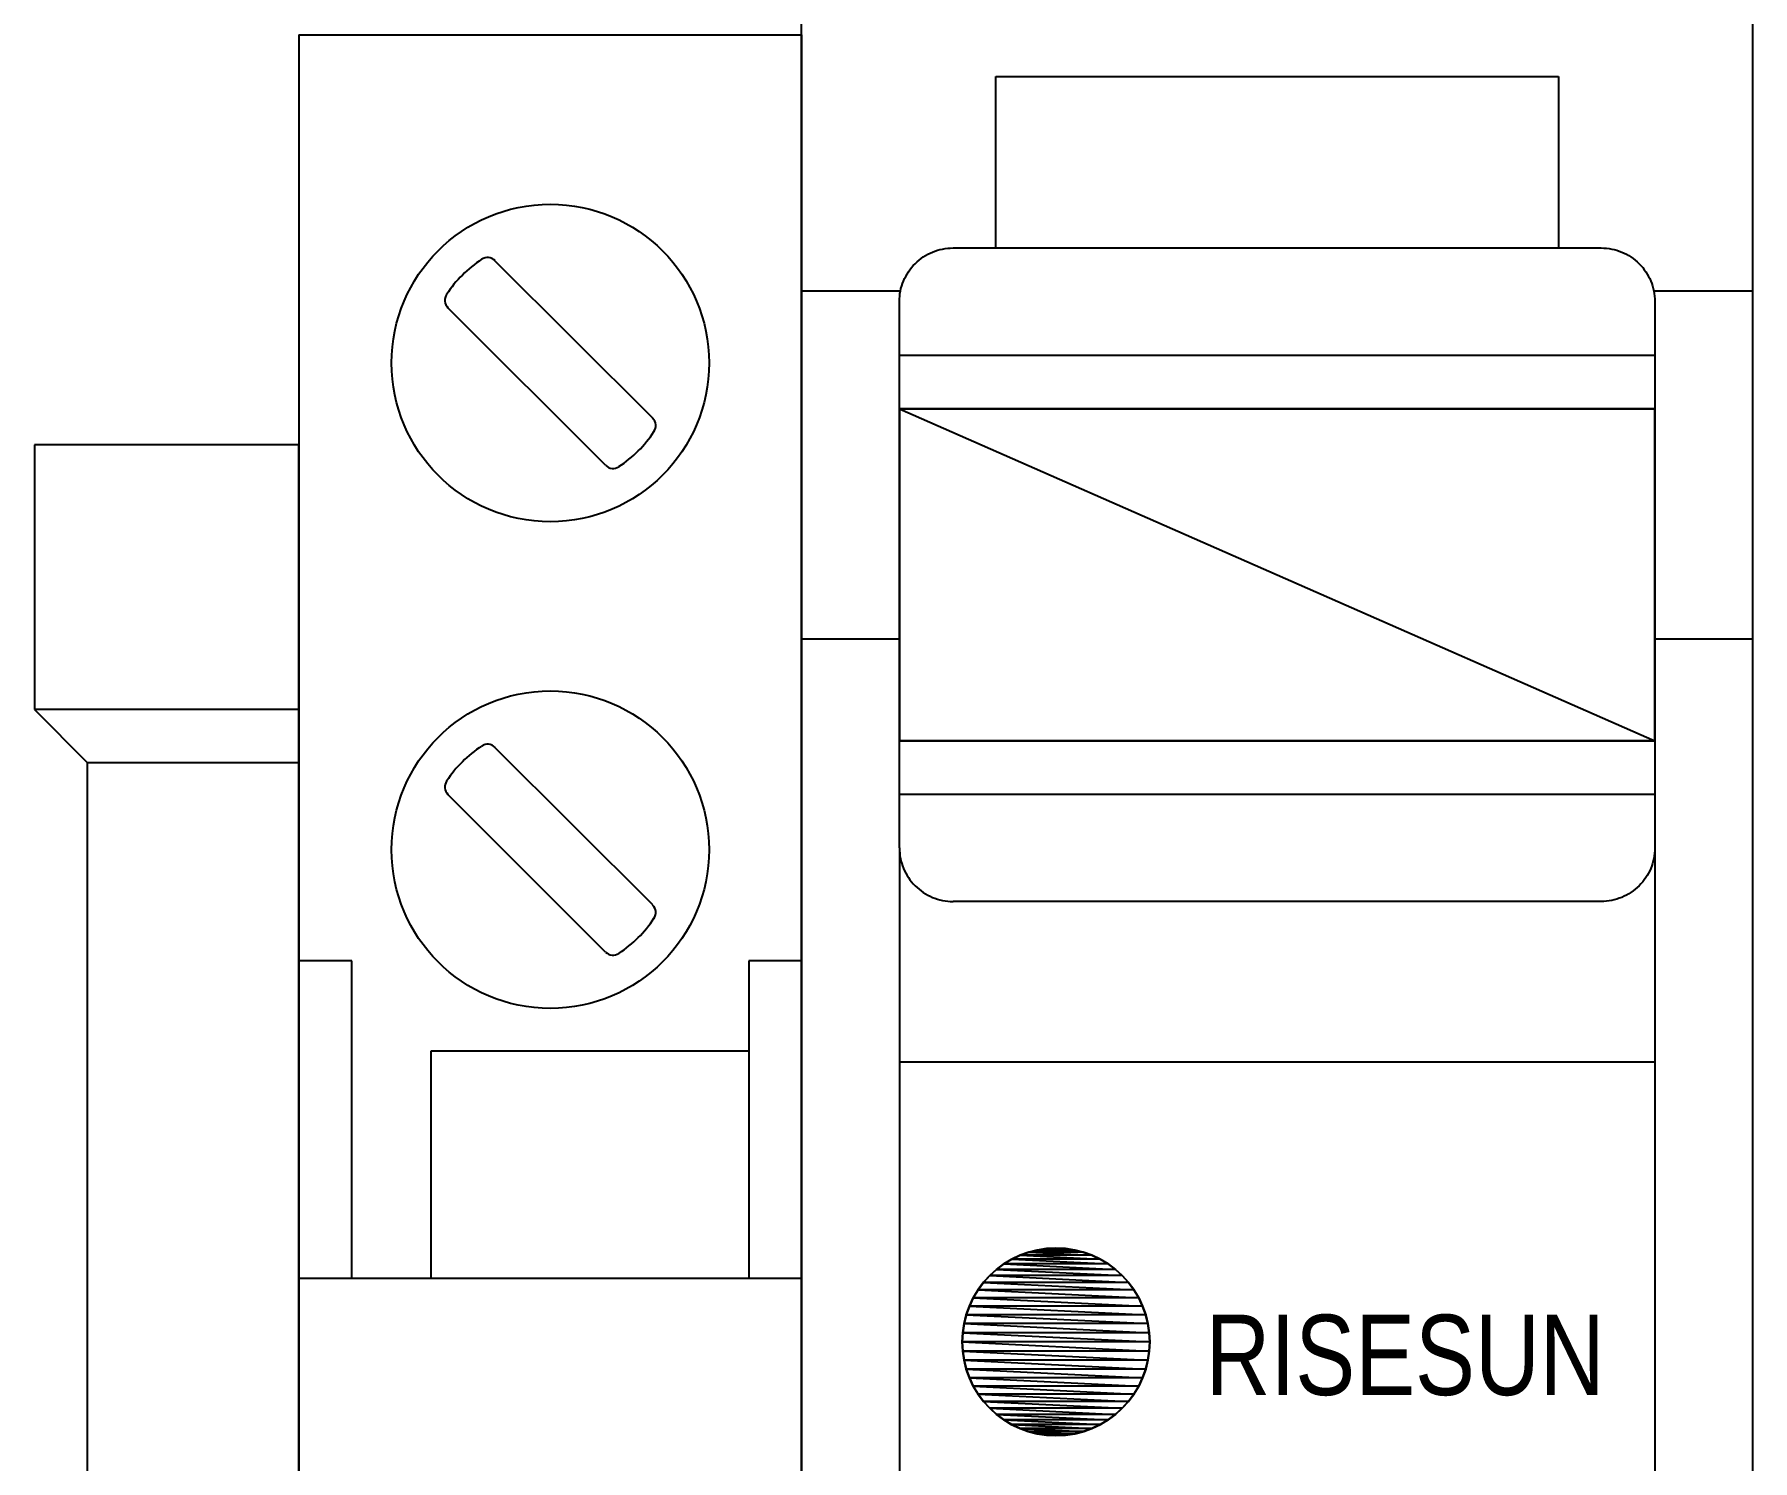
# Model space of a CAD drawing. Header units: millimetres. Extents: x 28713 to 59118, y -54378 to -19615.
# Drawn here: x 38035.09 to 38067.56, y -43670.84 to -43643.88 of the extents above; entities that cross this region are included whole.
import ezdxf

# ---------------------------------------------------------------- set-up
doc = ezdxf.new("R2010")
doc.units = ezdxf.units.MM
doc.header["$LTSCALE"] = 3
doc.linetypes.add('NEW_LINE159', pattern=[0.7, 0.5, -0.2])
doc.layers.add('1', color=3, linetype='Continuous')
doc.layers.add('DUT', color=7, linetype='Continuous')
doc.styles.add('Arial', font='arial.ttf')

msp = doc.modelspace()

# ---------------------------------------------------------------- linework, layer by layer
for p, q in [((38049.592, -43711.097), (38049.592, -43631.616)), ((38067.564, -43631.616), (38067.564, -43711.097)), ((38053.263, -43647.917), (38053.263, -43644.677)), ((38053.263, -43644.677), (38063.894, -43644.677)), ((38063.894, -43644.677), (38063.894, -43647.917)), ((38051.702, -43648.25), (38051.737, -43648.214)), ((38051.737, -43648.214), (38051.773, -43648.179)), ((38051.737, -43648.214), (38051.737, -43648.214)), ((38051.773, -43648.179), (38051.811, -43648.146)), ((38051.811, -43648.146), (38051.85, -43648.116)), ((38051.85, -43648.116), (38051.891, -43648.087)), ((38051.891, -43648.087), (38051.932, -43648.061)), ((38051.932, -43648.061), (38051.976, -43648.036)), ((38051.976, -43648.036), (38052.02, -43648.014)), ((38052.02, -43648.014), (38052.065, -43647.994)), ((38052.065, -43647.994), (38052.111, -43647.976)), ((38052.111, -43647.976), (38052.158, -43647.961)), ((38052.158, -43647.961), (38052.206, -43647.947)), ((38052.206, -43647.947), (38052.254, -43647.937)), ((38052.254, -43647.937), (38052.303, -43647.928)), ((38052.303, -43647.928), (38052.352, -43647.922)), ((38052.352, -43647.922), (38052.402, -43647.918)), ((38052.402, -43647.918), (38052.453, -43647.917)), ((38052.453, -43647.917), (38053.263, -43647.917)), ((38053.263, -43647.917), (38063.894, -43647.917)), ((38063.894, -43647.917), (38064.704, -43647.917)), ((38064.704, -43647.917), (38064.704, -43647.917)), ((38064.704, -43647.917), (38064.754, -43647.918)), ((38064.754, -43647.918), (38064.804, -43647.922)), ((38064.804, -43647.922), (38064.853, -43647.928)), ((38064.853, -43647.928), (38064.902, -43647.937)), ((38064.902, -43647.937), (38064.95, -43647.947)), ((38064.95, -43647.947), (38064.998, -43647.961)), ((38064.998, -43647.961), (38065.045, -43647.976)), ((38065.045, -43647.976), (38065.091, -43647.994)), ((38065.091, -43647.994), (38065.136, -43648.014)), ((38065.136, -43648.014), (38065.18, -43648.036)), ((38065.18, -43648.036), (38065.223, -43648.061)), ((38065.223, -43648.061), (38065.265, -43648.087)), ((38065.265, -43648.087), (38065.306, -43648.116)), ((38065.306, -43648.116), (38065.345, -43648.146)), ((38065.345, -43648.146), (38065.383, -43648.179)), ((38065.383, -43648.179), (38065.42, -43648.214)), ((38065.42, -43648.214), (38065.42, -43648.214)), ((38065.42, -43648.214), (38065.454, -43648.25)), ((38051.499, -43648.588), (38051.517, -43648.542)), ((38051.517, -43648.542), (38051.537, -43648.497)), ((38051.537, -43648.497), (38051.559, -43648.453)), ((38051.559, -43648.453), (38051.584, -43648.409)), ((38051.584, -43648.409), (38051.61, -43648.368)), ((38051.61, -43648.368), (38051.639, -43648.327)), ((38051.639, -43648.327), (38051.669, -43648.288)), ((38051.669, -43648.288), (38051.702, -43648.25)), ((38065.454, -43648.25), (38065.487, -43648.288)), ((38065.487, -43648.288), (38065.517, -43648.327)), ((38065.517, -43648.327), (38065.546, -43648.368)), ((38065.546, -43648.368), (38065.573, -43648.409)), ((38065.573, -43648.409), (38065.597, -43648.453)), ((38065.597, -43648.453), (38065.619, -43648.497)), ((38065.619, -43648.497), (38065.639, -43648.542)), ((38065.639, -43648.542), (38065.657, -43648.588)), ((38049.592, -43648.727), (38051.461, -43648.727)), ((38051.44, -43648.93), (38051.441, -43648.879)), ((38051.441, -43648.879), (38051.445, -43648.829)), ((38051.445, -43648.829), (38051.451, -43648.78)), ((38051.451, -43648.78), (38051.46, -43648.731)), ((38051.46, -43648.731), (38051.47, -43648.683)), ((38051.47, -43648.683), (38051.484, -43648.635)), ((38051.484, -43648.635), (38051.499, -43648.588)), ((38065.657, -43648.588), (38065.673, -43648.635)), ((38065.673, -43648.635), (38065.686, -43648.683)), ((38065.686, -43648.683), (38065.697, -43648.731)), ((38065.696, -43648.727), (38067.564, -43648.727)), ((38065.697, -43648.731), (38065.705, -43648.78)), ((38065.705, -43648.78), (38065.711, -43648.829)), ((38065.711, -43648.829), (38065.715, -43648.879)), ((38065.715, -43648.879), (38065.716, -43648.93)), ((38051.44, -43650.955), (38051.44, -43648.93)), ((38051.44, -43648.93), (38051.44, -43648.93)), ((38065.716, -43648.93), (38065.716, -43650.955)), ((38051.44, -43649.942), (38065.716, -43649.942)), ((38051.44, -43650.955), (38065.716, -43650.955)), ((38051.44, -43657.232), (38051.44, -43650.955)), ((38065.716, -43650.955), (38065.716, -43657.232)), ((38049.592, -43655.308), (38051.461, -43655.308)), ((38065.696, -43655.308), (38067.564, -43655.308)), ((38051.44, -43659.257), (38051.44, -43657.232)), ((38065.716, -43657.232), (38051.44, -43657.232)), ((38065.716, -43657.232), (38065.716, -43659.257)), ((38065.716, -43658.245), (38051.44, -43658.245)), ((38051.44, -43659.257), (38051.44, -43659.257)), ((38051.44, -43659.257), (38051.441, -43659.307)), ((38051.44, -43659.257), (38051.44, -43690.645)), ((38065.716, -43659.257), (38065.715, -43659.307)), ((38065.716, -43659.257), (38065.716, -43659.257)), ((38065.716, -43659.257), (38065.716, -43690.645)), ((38051.441, -43659.307), (38051.445, -43659.357)), ((38051.445, -43659.357), (38051.451, -43659.407)), ((38051.451, -43659.407), (38051.46, -43659.455)), ((38051.46, -43659.455), (38051.47, -43659.504)), ((38051.47, -43659.504), (38051.484, -43659.551)), ((38051.484, -43659.551), (38051.499, -43659.598)), ((38065.673, -43659.551), (38065.657, -43659.598)), ((38065.686, -43659.504), (38065.673, -43659.551)), ((38065.697, -43659.455), (38065.686, -43659.504)), ((38065.705, -43659.407), (38065.697, -43659.455)), ((38065.711, -43659.357), (38065.705, -43659.407)), ((38065.715, -43659.307), (38065.711, -43659.357)), ((38051.499, -43659.598), (38051.517, -43659.645)), ((38051.517, -43659.645), (38051.537, -43659.69)), ((38051.537, -43659.69), (38051.559, -43659.734)), ((38051.559, -43659.734), (38051.584, -43659.777)), ((38051.584, -43659.777), (38051.61, -43659.819)), ((38051.61, -43659.819), (38051.639, -43659.859)), ((38051.639, -43659.859), (38051.669, -43659.899)), ((38051.669, -43659.899), (38051.702, -43659.937)), ((38065.487, -43659.899), (38065.454, -43659.937)), ((38065.517, -43659.859), (38065.487, -43659.899)), ((38065.546, -43659.819), (38065.517, -43659.859)), ((38065.573, -43659.777), (38065.546, -43659.819)), ((38065.597, -43659.734), (38065.573, -43659.777)), ((38065.619, -43659.69), (38065.597, -43659.734)), ((38065.639, -43659.645), (38065.619, -43659.69)), ((38065.657, -43659.598), (38065.639, -43659.645)), ((38051.702, -43659.937), (38051.737, -43659.973)), ((38051.737, -43659.973), (38051.737, -43659.973)), ((38051.737, -43659.973), (38051.773, -43660.008)), ((38051.773, -43660.008), (38051.811, -43660.04)), ((38051.811, -43660.04), (38051.85, -43660.071)), ((38051.85, -43660.071), (38051.891, -43660.099)), ((38051.891, -43660.099), (38051.932, -43660.126)), ((38051.932, -43660.126), (38051.976, -43660.15)), ((38051.976, -43660.15), (38052.02, -43660.172)), ((38052.02, -43660.172), (38052.065, -43660.193)), ((38052.065, -43660.193), (38052.111, -43660.21)), ((38052.111, -43660.21), (38052.158, -43660.226)), ((38052.158, -43660.226), (38052.206, -43660.239)), ((38052.206, -43660.239), (38052.254, -43660.25)), ((38064.95, -43660.239), (38064.902, -43660.25)), ((38064.998, -43660.226), (38064.95, -43660.239)), ((38065.045, -43660.21), (38064.998, -43660.226)), ((38065.091, -43660.193), (38065.045, -43660.21)), ((38065.136, -43660.172), (38065.091, -43660.193)), ((38065.18, -43660.15), (38065.136, -43660.172)), ((38065.223, -43660.126), (38065.18, -43660.15)), ((38065.265, -43660.099), (38065.223, -43660.126)), ((38065.306, -43660.071), (38065.265, -43660.099)), ((38065.345, -43660.04), (38065.306, -43660.071)), ((38065.383, -43660.008), (38065.345, -43660.04)), ((38065.42, -43659.973), (38065.383, -43660.008)), ((38065.454, -43659.937), (38065.42, -43659.973)), ((38065.42, -43659.973), (38065.42, -43659.973)), ((38052.254, -43660.25), (38052.303, -43660.258)), ((38052.303, -43660.258), (38052.352, -43660.265)), ((38052.352, -43660.265), (38052.402, -43660.268)), ((38052.402, -43660.268), (38052.453, -43660.27)), ((38064.704, -43660.27), (38052.453, -43660.27)), ((38064.754, -43660.268), (38064.704, -43660.27)), ((38064.804, -43660.265), (38064.754, -43660.268)), ((38064.853, -43660.258), (38064.804, -43660.265)), ((38064.902, -43660.25), (38064.853, -43660.258)), ((38065.716, -43663.307), (38051.44, -43663.307))]:
    msp.add_line(p, q)
at = {"color": 144}
for p, q in [((38051.44, -43650.955), (38065.716, -43650.955)), ((38051.44, -43650.955), (38051.44, -43650.955)), ((38051.44, -43650.955), (38065.716, -43657.232)), ((38051.44, -43657.232), (38051.44, -43650.955)), ((38051.44, -43650.955), (38065.716, -43657.232)), ((38065.716, -43650.955), (38051.44, -43650.955)), ((38051.44, -43650.955), (38065.716, -43650.955)), ((38051.44, -43650.955), (38051.44, -43657.232)), ((38065.716, -43657.232), (38065.716, -43650.955)), ((38065.716, -43650.955), (38065.716, -43657.232)), ((38065.716, -43657.232), (38051.44, -43657.232)), ((38051.44, -43657.232), (38065.716, -43657.232)), ((38051.44, -43657.232), (38051.44, -43657.232)), ((38051.44, -43657.232), (38065.716, -43657.232))]:
    msp.add_line(p, q, dxfattribs=at)
at = {"color": 251, "linetype": 'NEW_LINE159'}
for p, q in [((38053.554, -43667.037), (38053.408, -43667.126)), ((38053.709, -43666.963), (38053.554, -43667.037)), ((38053.872, -43666.903), (38053.709, -43666.963)), ((38054.042, -43666.859), (38053.872, -43666.903)), ((38054.218, -43666.832), (38054.042, -43666.859)), ((38054.399, -43666.823), (38054.218, -43666.832)), ((38054.58, -43666.832), (38054.399, -43666.823)), ((38054.399, -43666.823), (38054.399, -43666.823)), ((38054.756, -43666.859), (38054.58, -43666.832)), ((38054.926, -43666.903), (38054.756, -43666.859)), ((38055.089, -43666.963), (38054.926, -43666.903)), ((38055.243, -43667.037), (38055.089, -43666.963)), ((38055.389, -43667.126), (38055.243, -43667.037)), ((38053.146, -43667.342), (38053.032, -43667.468)), ((38053.272, -43667.228), (38053.146, -43667.342)), ((38053.408, -43667.126), (38053.272, -43667.228)), ((38055.526, -43667.228), (38055.389, -43667.126)), ((38055.652, -43667.342), (38055.526, -43667.228)), ((38055.766, -43667.468), (38055.652, -43667.342)), ((38052.93, -43667.604), (38052.841, -43667.751)), ((38053.032, -43667.468), (38052.93, -43667.604)), ((38055.868, -43667.604), (38055.766, -43667.468)), ((38055.957, -43667.751), (38055.868, -43667.604)), ((38052.766, -43667.906), (38052.707, -43668.068)), ((38052.841, -43667.751), (38052.766, -43667.906)), ((38056.032, -43667.906), (38055.957, -43667.751)), ((38056.091, -43668.068), (38056.032, -43667.906)), ((38052.663, -43668.238), (38052.636, -43668.414)), ((38052.707, -43668.068), (38052.663, -43668.238)), ((38056.135, -43668.238), (38056.091, -43668.068)), ((38056.162, -43668.414), (38056.135, -43668.238)), ((38052.636, -43668.414), (38052.627, -43668.595)), ((38052.627, -43668.595), (38052.627, -43668.595)), ((38052.627, -43668.595), (38052.636, -43668.776)), ((38056.171, -43668.595), (38056.162, -43668.414)), ((38056.162, -43668.776), (38056.171, -43668.595)), ((38056.171, -43668.595), (38056.171, -43668.595)), ((38052.636, -43668.776), (38052.663, -43668.952)), ((38052.663, -43668.952), (38052.707, -43669.122)), ((38056.091, -43669.122), (38056.135, -43668.952)), ((38056.135, -43668.952), (38056.162, -43668.776)), ((38052.707, -43669.122), (38052.766, -43669.285)), ((38052.766, -43669.285), (38052.841, -43669.44)), ((38055.957, -43669.44), (38056.032, -43669.285)), ((38056.032, -43669.285), (38056.091, -43669.122)), ((38052.841, -43669.44), (38052.93, -43669.586)), ((38052.93, -43669.586), (38053.031, -43669.722)), ((38055.766, -43669.722), (38055.868, -43669.586)), ((38055.868, -43669.586), (38055.957, -43669.44)), ((38053.031, -43669.722), (38053.146, -43669.848)), ((38053.146, -43669.848), (38053.272, -43669.962)), ((38053.272, -43669.962), (38053.408, -43670.064)), ((38055.389, -43670.064), (38055.526, -43669.962)), ((38055.526, -43669.962), (38055.652, -43669.848)), ((38055.652, -43669.848), (38055.766, -43669.722)), ((38053.408, -43670.064), (38053.554, -43670.153)), ((38053.554, -43670.153), (38053.709, -43670.228)), ((38053.709, -43670.228), (38053.872, -43670.287)), ((38053.872, -43670.287), (38054.042, -43670.331)), ((38054.756, -43670.331), (38054.926, -43670.287)), ((38054.926, -43670.287), (38055.089, -43670.228)), ((38055.089, -43670.228), (38055.243, -43670.153)), ((38055.243, -43670.153), (38055.389, -43670.064)), ((38054.042, -43670.331), (38054.218, -43670.358)), ((38054.218, -43670.358), (38054.399, -43670.367)), ((38054.399, -43670.367), (38054.58, -43670.358)), ((38054.399, -43670.367), (38054.399, -43670.367)), ((38054.58, -43670.358), (38054.756, -43670.331))]:
    msp.add_line(p, q, dxfattribs=at)
at = {"color": 251}
for p, q in [((38053.415, -43667.122), (38053.564, -43667.033)), ((38053.564, -43667.033), (38053.415, -43667.122)), ((38053.564, -43667.033), (38053.721, -43666.958)), ((38053.721, -43666.958), (38053.564, -43667.033)), ((38055.234, -43667.033), (38053.564, -43667.033)), ((38053.564, -43667.033), (38055.383, -43667.122)), ((38053.564, -43667.033), (38055.383, -43667.122)), ((38055.234, -43667.033), (38053.564, -43667.033)), ((38053.721, -43666.958), (38053.885, -43666.9)), ((38053.885, -43666.9), (38053.721, -43666.958)), ((38055.077, -43666.958), (38053.721, -43666.958)), ((38053.721, -43666.958), (38055.234, -43667.033)), ((38053.721, -43666.958), (38055.234, -43667.033)), ((38055.077, -43666.958), (38053.721, -43666.958)), ((38053.885, -43666.9), (38054.053, -43666.858)), ((38054.053, -43666.858), (38053.885, -43666.9)), ((38054.913, -43666.9), (38053.885, -43666.9)), ((38053.885, -43666.9), (38055.077, -43666.958)), ((38053.885, -43666.9), (38055.077, -43666.958)), ((38054.913, -43666.9), (38053.885, -43666.9)), ((38054.053, -43666.858), (38054.225, -43666.832)), ((38054.225, -43666.832), (38054.053, -43666.858)), ((38054.745, -43666.858), (38054.053, -43666.858)), ((38054.053, -43666.858), (38054.913, -43666.9)), ((38054.053, -43666.858), (38054.913, -43666.9)), ((38054.745, -43666.858), (38054.053, -43666.858)), ((38054.225, -43666.832), (38054.399, -43666.823)), ((38054.399, -43666.823), (38054.225, -43666.832)), ((38054.573, -43666.832), (38054.225, -43666.832)), ((38054.225, -43666.832), (38054.745, -43666.858)), ((38054.225, -43666.832), (38054.745, -43666.858)), ((38054.573, -43666.832), (38054.225, -43666.832)), ((38054.399, -43666.823), (38054.573, -43666.832)), ((38054.573, -43666.832), (38054.399, -43666.823)), ((38054.745, -43666.858), (38054.573, -43666.832)), ((38054.573, -43666.832), (38054.745, -43666.858)), ((38054.913, -43666.9), (38054.745, -43666.858)), ((38054.745, -43666.858), (38054.913, -43666.9)), ((38055.077, -43666.958), (38054.913, -43666.9)), ((38054.913, -43666.9), (38055.077, -43666.958)), ((38055.234, -43667.033), (38055.077, -43666.958)), ((38055.077, -43666.958), (38055.234, -43667.033)), ((38055.383, -43667.122), (38055.234, -43667.033)), ((38055.234, -43667.033), (38055.383, -43667.122)), ((38053.029, -43667.471), (38053.146, -43667.342)), ((38053.146, -43667.342), (38053.029, -43667.471)), ((38053.146, -43667.342), (38053.275, -43667.226)), ((38053.275, -43667.226), (38053.146, -43667.342)), ((38055.652, -43667.342), (38053.146, -43667.342)), ((38053.146, -43667.342), (38055.769, -43667.471)), ((38053.146, -43667.342), (38055.769, -43667.471)), ((38055.652, -43667.342), (38053.146, -43667.342)), ((38053.275, -43667.226), (38053.415, -43667.122)), ((38053.415, -43667.122), (38053.275, -43667.226)), ((38055.523, -43667.226), (38053.275, -43667.226)), ((38053.275, -43667.226), (38055.652, -43667.342)), ((38053.275, -43667.226), (38055.652, -43667.342)), ((38055.523, -43667.226), (38053.275, -43667.226)), ((38055.383, -43667.122), (38053.415, -43667.122)), ((38053.415, -43667.122), (38055.523, -43667.226)), ((38053.415, -43667.122), (38055.523, -43667.226)), ((38055.383, -43667.122), (38053.415, -43667.122)), ((38055.523, -43667.226), (38055.383, -43667.122)), ((38055.383, -43667.122), (38055.523, -43667.226)), ((38055.652, -43667.342), (38055.523, -43667.226)), ((38055.523, -43667.226), (38055.652, -43667.342)), ((38055.769, -43667.471), (38055.652, -43667.342)), ((38055.652, -43667.342), (38055.769, -43667.471)), ((38052.836, -43667.76), (38052.926, -43667.611)), ((38052.926, -43667.611), (38052.836, -43667.76)), ((38052.926, -43667.611), (38053.029, -43667.471)), ((38053.029, -43667.471), (38052.926, -43667.611)), ((38055.872, -43667.611), (38052.926, -43667.611)), ((38052.926, -43667.611), (38055.962, -43667.76)), ((38052.926, -43667.611), (38055.962, -43667.76)), ((38055.872, -43667.611), (38052.926, -43667.611)), ((38055.769, -43667.471), (38053.029, -43667.471)), ((38053.029, -43667.471), (38055.872, -43667.611)), ((38053.029, -43667.471), (38055.872, -43667.611)), ((38055.769, -43667.471), (38053.029, -43667.471)), ((38055.872, -43667.611), (38055.769, -43667.471)), ((38055.769, -43667.471), (38055.872, -43667.611)), ((38055.962, -43667.76), (38055.872, -43667.611)), ((38055.872, -43667.611), (38055.962, -43667.76)), ((38052.703, -43668.081), (38052.762, -43667.917)), ((38052.762, -43667.917), (38052.703, -43668.081)), ((38052.762, -43667.917), (38052.836, -43667.76)), ((38052.836, -43667.76), (38052.762, -43667.917)), ((38056.036, -43667.917), (38052.762, -43667.917)), ((38052.762, -43667.917), (38056.095, -43668.081)), ((38052.762, -43667.917), (38056.095, -43668.081)), ((38056.036, -43667.917), (38052.762, -43667.917)), ((38055.962, -43667.76), (38052.836, -43667.76)), ((38052.836, -43667.76), (38056.036, -43667.917)), ((38052.836, -43667.76), (38056.036, -43667.917)), ((38055.962, -43667.76), (38052.836, -43667.76)), ((38056.036, -43667.917), (38055.962, -43667.76)), ((38055.962, -43667.76), (38056.036, -43667.917)), ((38056.095, -43668.081), (38056.036, -43667.917)), ((38056.036, -43667.917), (38056.095, -43668.081)), ((38052.636, -43668.422), (38052.661, -43668.25)), ((38052.661, -43668.25), (38052.636, -43668.422)), ((38052.661, -43668.25), (38052.703, -43668.081)), ((38052.703, -43668.081), (38052.661, -43668.25)), ((38056.137, -43668.25), (38052.661, -43668.25)), ((38052.661, -43668.25), (38056.162, -43668.422)), ((38052.661, -43668.25), (38056.162, -43668.422)), ((38056.137, -43668.25), (38052.661, -43668.25)), ((38056.095, -43668.081), (38052.703, -43668.081)), ((38052.703, -43668.081), (38056.137, -43668.25)), ((38052.703, -43668.081), (38056.137, -43668.25)), ((38056.095, -43668.081), (38052.703, -43668.081)), ((38056.137, -43668.25), (38056.095, -43668.081)), ((38056.095, -43668.081), (38056.137, -43668.25)), ((38056.162, -43668.422), (38056.137, -43668.25)), ((38056.137, -43668.25), (38056.162, -43668.422)), ((38052.627, -43668.595), (38052.636, -43668.422)), ((38052.636, -43668.422), (38052.627, -43668.595)), ((38056.171, -43668.595), (38052.627, -43668.595)), ((38052.627, -43668.595), (38056.162, -43668.769)), ((38052.636, -43668.769), (38052.627, -43668.595)), ((38052.627, -43668.595), (38056.162, -43668.769)), ((38056.171, -43668.595), (38052.627, -43668.595)), ((38052.627, -43668.595), (38052.636, -43668.769)), ((38056.162, -43668.422), (38052.636, -43668.422)), ((38052.636, -43668.422), (38056.171, -43668.595)), ((38052.636, -43668.422), (38056.171, -43668.595)), ((38056.162, -43668.422), (38052.636, -43668.422)), ((38056.171, -43668.595), (38056.162, -43668.422)), ((38056.162, -43668.422), (38056.171, -43668.595)), ((38056.162, -43668.769), (38056.171, -43668.595)), ((38056.171, -43668.595), (38056.162, -43668.769)), ((38056.162, -43668.769), (38052.636, -43668.769)), ((38052.636, -43668.769), (38056.137, -43668.941)), ((38052.661, -43668.941), (38052.636, -43668.769)), ((38052.636, -43668.769), (38056.137, -43668.941)), ((38056.162, -43668.769), (38052.636, -43668.769)), ((38052.636, -43668.769), (38052.661, -43668.941)), ((38056.137, -43668.941), (38052.661, -43668.941)), ((38052.661, -43668.941), (38056.095, -43669.11)), ((38052.703, -43669.11), (38052.661, -43668.941)), ((38052.661, -43668.941), (38056.095, -43669.11)), ((38056.137, -43668.941), (38052.661, -43668.941)), ((38052.661, -43668.941), (38052.703, -43669.11)), ((38056.095, -43669.11), (38056.137, -43668.941)), ((38056.137, -43668.941), (38056.095, -43669.11)), ((38056.137, -43668.941), (38056.162, -43668.769)), ((38056.162, -43668.769), (38056.137, -43668.941)), ((38056.095, -43669.11), (38052.703, -43669.11)), ((38052.703, -43669.11), (38056.036, -43669.273)), ((38052.762, -43669.273), (38052.703, -43669.11)), ((38052.703, -43669.11), (38056.036, -43669.273)), ((38056.095, -43669.11), (38052.703, -43669.11)), ((38052.703, -43669.11), (38052.762, -43669.273)), ((38056.036, -43669.273), (38052.762, -43669.273)), ((38052.762, -43669.273), (38055.962, -43669.431)), ((38052.836, -43669.431), (38052.762, -43669.273)), ((38052.762, -43669.273), (38055.962, -43669.431)), ((38056.036, -43669.273), (38052.762, -43669.273)), ((38052.762, -43669.273), (38052.836, -43669.431)), ((38055.962, -43669.431), (38056.036, -43669.273)), ((38056.036, -43669.273), (38055.962, -43669.431)), ((38056.036, -43669.273), (38056.095, -43669.11)), ((38056.095, -43669.11), (38056.036, -43669.273)), ((38055.962, -43669.431), (38052.836, -43669.431)), ((38052.836, -43669.431), (38055.872, -43669.58)), ((38052.926, -43669.58), (38052.836, -43669.431)), ((38052.836, -43669.431), (38055.872, -43669.58)), ((38055.962, -43669.431), (38052.836, -43669.431)), ((38052.836, -43669.431), (38052.926, -43669.58)), ((38055.872, -43669.58), (38052.926, -43669.58)), ((38052.926, -43669.58), (38055.769, -43669.719)), ((38053.029, -43669.719), (38052.926, -43669.58)), ((38052.926, -43669.58), (38055.769, -43669.719)), ((38055.872, -43669.58), (38052.926, -43669.58)), ((38052.926, -43669.58), (38053.029, -43669.719)), ((38055.769, -43669.719), (38055.872, -43669.58)), ((38055.872, -43669.58), (38055.769, -43669.719)), ((38055.872, -43669.58), (38055.962, -43669.431)), ((38055.962, -43669.431), (38055.872, -43669.58)), ((38055.769, -43669.719), (38053.029, -43669.719)), ((38053.029, -43669.719), (38055.652, -43669.848)), ((38053.146, -43669.848), (38053.029, -43669.719)), ((38053.029, -43669.719), (38055.652, -43669.848)), ((38055.769, -43669.719), (38053.029, -43669.719)), ((38053.029, -43669.719), (38053.146, -43669.848)), ((38055.652, -43669.848), (38053.146, -43669.848)), ((38053.146, -43669.848), (38055.523, -43669.965)), ((38053.275, -43669.965), (38053.146, -43669.848)), ((38053.146, -43669.848), (38055.523, -43669.965)), ((38055.652, -43669.848), (38053.146, -43669.848)), ((38053.146, -43669.848), (38053.275, -43669.965)), ((38055.523, -43669.965), (38053.275, -43669.965)), ((38053.275, -43669.965), (38055.383, -43670.069)), ((38053.415, -43670.069), (38053.275, -43669.965)), ((38053.275, -43669.965), (38055.383, -43670.069)), ((38055.523, -43669.965), (38053.275, -43669.965)), ((38053.275, -43669.965), (38053.415, -43670.069)), ((38055.383, -43670.069), (38055.523, -43669.965)), ((38055.523, -43669.965), (38055.383, -43670.069)), ((38055.523, -43669.965), (38055.652, -43669.848)), ((38055.652, -43669.848), (38055.523, -43669.965)), ((38055.652, -43669.848), (38055.769, -43669.719)), ((38055.769, -43669.719), (38055.652, -43669.848)), ((38055.383, -43670.069), (38053.415, -43670.069)), ((38053.415, -43670.069), (38055.234, -43670.158)), ((38053.564, -43670.158), (38053.415, -43670.069)), ((38053.415, -43670.069), (38055.234, -43670.158)), ((38055.383, -43670.069), (38053.415, -43670.069)), ((38053.415, -43670.069), (38053.564, -43670.158)), ((38055.234, -43670.158), (38053.564, -43670.158)), ((38053.564, -43670.158), (38055.077, -43670.232)), ((38053.721, -43670.232), (38053.564, -43670.158)), ((38053.564, -43670.158), (38055.077, -43670.232)), ((38055.234, -43670.158), (38053.564, -43670.158)), ((38053.564, -43670.158), (38053.721, -43670.232)), ((38055.077, -43670.232), (38053.721, -43670.232)), ((38053.721, -43670.232), (38054.913, -43670.291)), ((38053.885, -43670.291), (38053.721, -43670.232)), ((38053.721, -43670.232), (38054.913, -43670.291)), ((38055.077, -43670.232), (38053.721, -43670.232)), ((38053.721, -43670.232), (38053.885, -43670.291)), ((38054.913, -43670.291), (38053.885, -43670.291)), ((38053.885, -43670.291), (38054.745, -43670.333)), ((38054.053, -43670.333), (38053.885, -43670.291)), ((38053.885, -43670.291), (38054.745, -43670.333)), ((38054.913, -43670.291), (38053.885, -43670.291)), ((38053.885, -43670.291), (38054.053, -43670.333)), ((38054.745, -43670.333), (38054.913, -43670.291)), ((38054.913, -43670.291), (38054.745, -43670.333)), ((38054.913, -43670.291), (38055.077, -43670.232)), ((38055.077, -43670.232), (38054.913, -43670.291)), ((38055.077, -43670.232), (38055.234, -43670.158)), ((38055.234, -43670.158), (38055.077, -43670.232)), ((38055.234, -43670.158), (38055.383, -43670.069)), ((38055.383, -43670.069), (38055.234, -43670.158)), ((38054.745, -43670.333), (38054.053, -43670.333)), ((38054.053, -43670.333), (38054.573, -43670.359)), ((38054.225, -43670.359), (38054.053, -43670.333)), ((38054.053, -43670.333), (38054.573, -43670.359)), ((38054.745, -43670.333), (38054.053, -43670.333)), ((38054.053, -43670.333), (38054.225, -43670.359)), ((38054.573, -43670.359), (38054.225, -43670.359)), ((38054.225, -43670.359), (38054.399, -43670.367)), ((38054.573, -43670.359), (38054.225, -43670.359)), ((38054.399, -43670.367), (38054.225, -43670.359)), ((38054.399, -43670.367), (38054.573, -43670.359)), ((38054.573, -43670.359), (38054.399, -43670.367)), ((38054.573, -43670.359), (38054.745, -43670.333)), ((38054.745, -43670.333), (38054.573, -43670.359))]:
    msp.add_line(p, q, dxfattribs=at)
at = {"layer": '1', "color": 7}
for p, q in [((38040.092, -43643.891), (38049.592, -43643.891)), ((38040.092, -43643.891), (38040.092, -43694.391)), ((38049.592, -43643.891), (38049.592, -43694.391)), ((38046.777, -43651.136), (38043.797, -43648.157)), ((38045.888, -43652.025), (38042.908, -43649.046)), ((38040.092, -43651.641), (38035.092, -43651.641)), ((38035.092, -43651.641), (38035.092, -43656.641)), ((38040.092, -43686.641), (38040.092, -43651.641)), ((38040.092, -43656.641), (38035.092, -43656.641)), ((38035.092, -43656.641), (38036.092, -43657.641)), ((38036.092, -43657.641), (38036.092, -43680.641)), ((38036.092, -43657.641), (38040.092, -43657.641)), ((38046.777, -43660.336), (38043.797, -43657.357)), ((38045.888, -43661.225), (38042.908, -43658.246)), ((38041.092, -43661.391), (38040.092, -43661.391)), ((38041.092, -43667.391), (38041.092, -43661.391)), ((38049.592, -43661.391), (38048.592, -43661.391)), ((38048.592, -43661.391), (38048.592, -43667.391)), ((38042.592, -43667.391), (38042.592, -43663.091)), ((38042.592, -43663.091), (38048.592, -43663.091)), ((38040.092, -43667.391), (38049.592, -43667.391))]:
    msp.add_line(p, q, dxfattribs=at)
for centre in [(38044.842, -43650.091), (38044.842, -43659.291)]:
    msp.add_circle(centre, 3, dxfattribs=at)
for centre, radius, start, end in [((38044.842, -43650.091), 2.35, 123.5008, 146.4992), ((38043.656, -43648.298), 0.2, 45, 123.5008), ((38043.049, -43648.904), 0.2, 146.4992, 225), ((38046.635, -43651.278), 0.2, 326.4992, 45), ((38044.842, -43650.091), 2.35, 303.5008, 326.4992), ((38046.029, -43651.884), 0.2, 225, 303.5008), ((38043.656, -43657.498), 0.2, 45, 123.5008), ((38044.842, -43659.291), 2.35, 123.5008, 146.4992), ((38043.049, -43658.104), 0.2, 146.4992, 225), ((38046.635, -43660.478), 0.2, 326.4992, 45), ((38044.842, -43659.291), 2.35, 303.5008, 326.4992), ((38046.029, -43661.084), 0.2, 225, 303.5008)]:
    msp.add_arc(centre, radius, start, end, dxfattribs=at)

# ---------------------------------------------------------------- texts
at = {"layer": 'DUT', "color": 251, "style": 'Arial', "oblique": 0, "width": 0.8}
msp.add_text('RISESUN', height=1.5186, dxfattribs=at).set_placement((38057.224, -43669.6))

doc.saveas('drawing.dxf')
